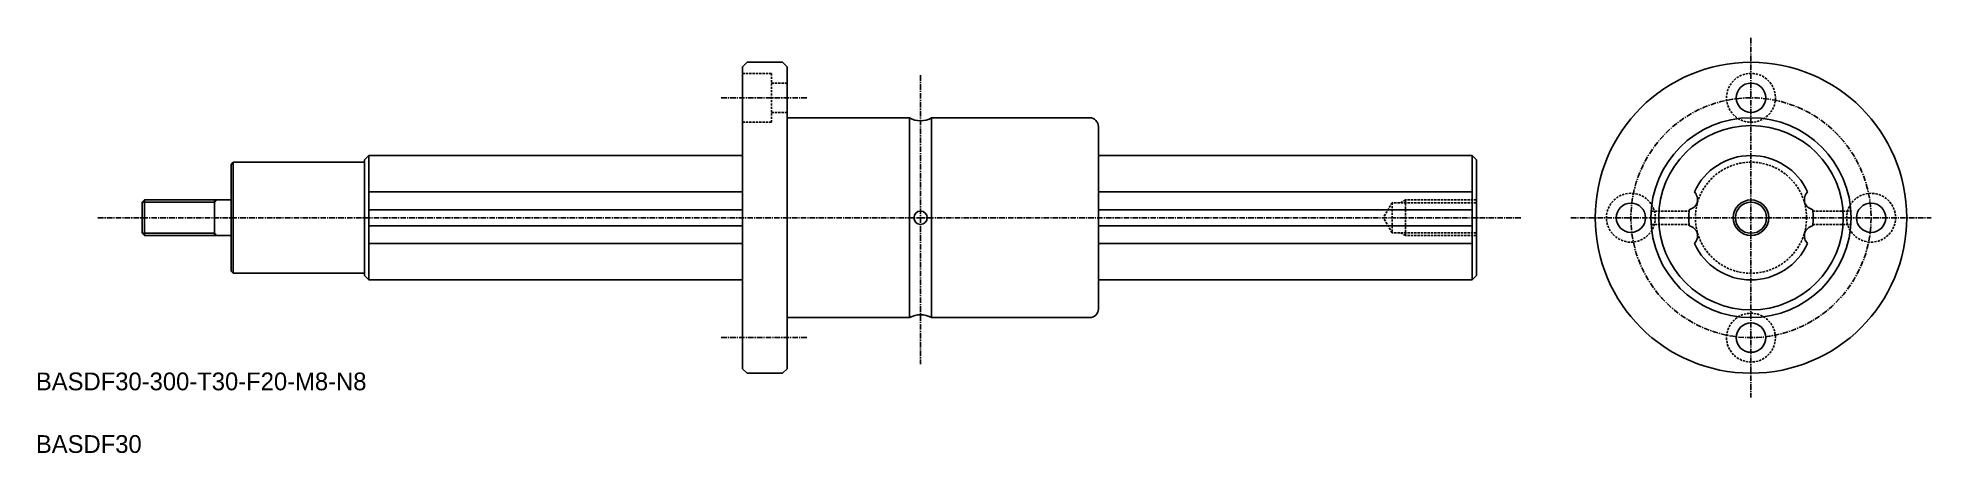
# Model space of a CAD drawing. Extents: x 56 to 482, y 57 to 151.
import ezdxf

# ---------------------------------------------------------------- set-up
doc = ezdxf.new("R2010")
doc.units = 0
doc.linetypes.add('CENTER', pattern=[2, 1.25, -0.25, 0.25, -0.25])
doc.linetypes.add('DASHED', pattern=[0.75, 0.5, -0.25])
doc.layers.get('0').update_dxf_attribs({"linetype": 'CONTINUOUS'})
doc.layers.add('CENTER', color=1, linetype='CENTER')

msp = doc.modelspace()

# ---------------------------------------------------------------- linework, layer by layer
at = {"color": 7, "linetype": 'CONTINUOUS'}
for p, q in [((214.47, 144.02), (215.47, 145.02)), ((215.47, 145.02), (223.47, 145.02)), ((224.47, 144.02), (223.47, 145.02)), ((214.47, 144.02), (214.47, 76.02)), ((224.47, 144.02), (224.47, 76.02)), ((224.47, 132.52), (251.97, 132.52)), ((251.97, 132.52), (251.97, 87.52)), ((256.97, 132.52), (292.47, 132.52)), ((256.97, 132.52), (256.97, 87.52)), ((294.47, 130.52), (294.47, 89.52)), ((129.47, 123.02), (130.47, 124.02)), ((130.47, 124.02), (214.47, 124.02)), ((130.47, 96.02), (130.47, 124.02)), ((378.47, 124.02), (294.47, 124.02)), ((379.47, 123.02), (378.47, 124.02)), ((378.47, 96.02), (378.47, 124.02)), ((99.47, 122.02), (99.97, 122.52)), ((99.47, 98.02), (99.47, 122.02)), ((129.47, 122.52), (99.97, 122.52)), ((99.97, 97.52), (99.97, 122.52)), ((129.47, 97.02), (129.47, 123.02)), ((379.47, 97.02), (379.47, 123.02)), ((130.47, 115.85), (214.47, 115.85)), ((378.47, 115.85), (294.47, 115.85)), ((79.47, 113.52), (79.97, 114.02)), ((79.47, 106.52), (79.47, 113.52)), ((79.97, 114.02), (79.97, 106.02)), ((79.97, 114.02), (99.47, 114.02)), ((95.72, 114.02), (95.72, 106.02)), ((130.47, 111.83), (214.47, 111.83)), ((378.47, 111.83), (294.47, 111.83)), ((79.47, 106.52), (79.97, 106.02)), ((130.47, 108.22), (214.47, 108.22)), ((378.47, 108.22), (294.47, 108.22)), ((79.97, 106.02), (99.47, 106.02)), ((130.47, 104.2), (214.47, 104.2)), ((378.47, 104.2), (294.47, 104.2)), ((99.47, 98.02), (99.97, 97.52)), ((129.47, 97.52), (99.97, 97.52)), ((129.47, 97.02), (130.47, 96.02)), ((130.47, 96.02), (214.47, 96.02)), ((378.47, 96.02), (294.47, 96.02)), ((379.47, 97.02), (378.47, 96.02)), ((224.47, 87.52), (251.97, 87.52)), ((256.97, 87.52), (292.47, 87.52)), ((214.47, 76.02), (215.47, 75.02)), ((215.47, 75.02), (223.47, 75.02)), ((223.47, 75.02), (224.47, 76.02))]:
    msp.add_line(p, q, dxfattribs=at)
at = {"color": 3, "linetype": 'DASHED'}
for p, q in [((214.47, 142.52), (220.97, 142.52)), ((220.97, 142.52), (220.97, 131.52)), ((220.97, 140.32), (224.47, 140.32)), ((220.97, 133.72), (224.47, 133.72)), ((214.47, 131.52), (220.97, 131.52)), ((360.47, 113.4), (358.52, 110.02)), ((360.47, 113.4), (360.47, 106.65)), ((379.47, 113.4), (360.47, 113.4)), ((363.47, 114.02), (362.39, 113.4)), ((363.47, 114.02), (363.47, 106.02)), ((379.47, 114.02), (363.47, 114.02)), ((418.72, 111.52), (427.25, 111.52)), ((455.09, 111.52), (463.62, 111.52)), ((360.47, 106.65), (358.52, 110.02)), ((379.47, 106.65), (360.47, 106.65)), ((363.47, 106.02), (362.39, 106.65)), ((418.72, 108.52), (427.25, 108.52)), ((455.09, 108.52), (463.62, 108.52)), ((379.47, 106.02), (363.47, 106.02))]:
    msp.add_line(p, q, dxfattribs=at)
at = {"color": 3, "linetype": 'CONTINUOUS'}
for p, q in [((79.47, 113.52), (95.72, 113.52)), ((95.72, 113.52), (96.22, 114.02)), ((79.47, 106.52), (95.72, 106.52)), ((95.72, 106.52), (96.22, 106.02))]:
    msp.add_line(p, q, dxfattribs=at)
at = {"color": 7, "linetype": 'CONTINUOUS'}
for centre, radius in [((441.17, 110.02), 35), ((441.17, 137.02), 3.3), ((441.17, 110.02), 22.5), ((441.17, 110.02), 20.75), ((254.47, 110.02), 1.5), ((441.17, 110.02), 3.5)]:
    msp.add_circle(centre, radius, dxfattribs=at)
at = {"color": 3, "linetype": 'DASHED'}
for centre, radius in [((441.17, 137.02), 5.5), ((441.17, 110.02), 12.5)]:
    msp.add_circle(centre, radius, dxfattribs=at)
at = {"color": 3, "linetype": 'CONTINUOUS'}
msp.add_circle((441.17, 110.02), 4, dxfattribs=at)
at = {"color": 7, "linetype": 'CONTINUOUS'}
for centre, radius, start, end in [((254.47, 136.85), 5, 239.9999, 299.9999), ((292.47, 130.52), 2, 0, 90), ((441.17, 110.02), 14, 24.5939, 155.4061), ((426.51, 114.03), 2.65, 348.1115, 43.4445), ((455.82, 114.03), 2.65, 136.5555, 191.8885), ((414.17, 110.02), 3.3, 89.99999567428932, 89.99996471106816), ((441.17, 110.02), 14, 172.5938, 187.4061), ((426.62, 114.39), 2.65, 284.5555, 339.8884), ((455.72, 114.39), 2.65, 200.1116, 255.4446), ((441.17, 110.02), 14, 352.5938, 7.4061), ((468.17, 110.02), 3.3, 270, 269.9999), ((426.62, 105.66), 2.65, 20.1116, 75.4446), ((426.51, 106.02), 2.65, 316.5555, 11.8885), ((455.82, 106.02), 2.65, 168.1115, 223.4445), ((455.72, 105.66), 2.65, 104.5554, 159.8884), ((441.17, 110.02), 14, 204.5939, 335.4061), ((292.47, 89.52), 2, 270, 0), ((254.47, 83.19), 5, 60, 120), ((441.17, 83.02), 3.3, 180, 179.9999)]:
    msp.add_arc(centre, radius, start, end, dxfattribs=at)
at = {"color": 3, "linetype": 'DASHED'}
for centre, start, end in [((414.17, 110.02), 89.99999567428932, 89.99996471106816), ((468.17, 110.02), 270, 269.9999), ((441.17, 83.02), 180, 179.9999)]:
    msp.add_arc(centre, 5.5, start, end, dxfattribs=at)
at = {"layer": 'CENTER', "color": 1, "linetype": 'CENTER'}
for p, q in [((441.17, 150.52), (441.17, 69.52)), ((254.47, 142.09), (254.47, 77.02)), ((209.67, 137.02), (229.14, 137.02)), ((69.54, 110.02), (254.47, 110.02)), ((389.4, 110.02), (254.47, 110.02)), ((400.67, 110.02), (481.67, 110.02)), ((209.67, 83.02), (229.14, 83.02))]:
    msp.add_line(p, q, dxfattribs=at)
msp.add_circle((441.17, 110.02), 27, dxfattribs=at)

# ---------------------------------------------------------------- texts
at = {"color": 7, "linetype": 'CONTINUOUS'}
for s, p in [('BASDF30-300-T30-F20-M8-N8', (55.59, 71.17)), ('BASDF30', (55.59, 57.07))]:
    msp.add_text(s, height=4, dxfattribs=at).set_placement(p)

doc.saveas('drawing.dxf')
